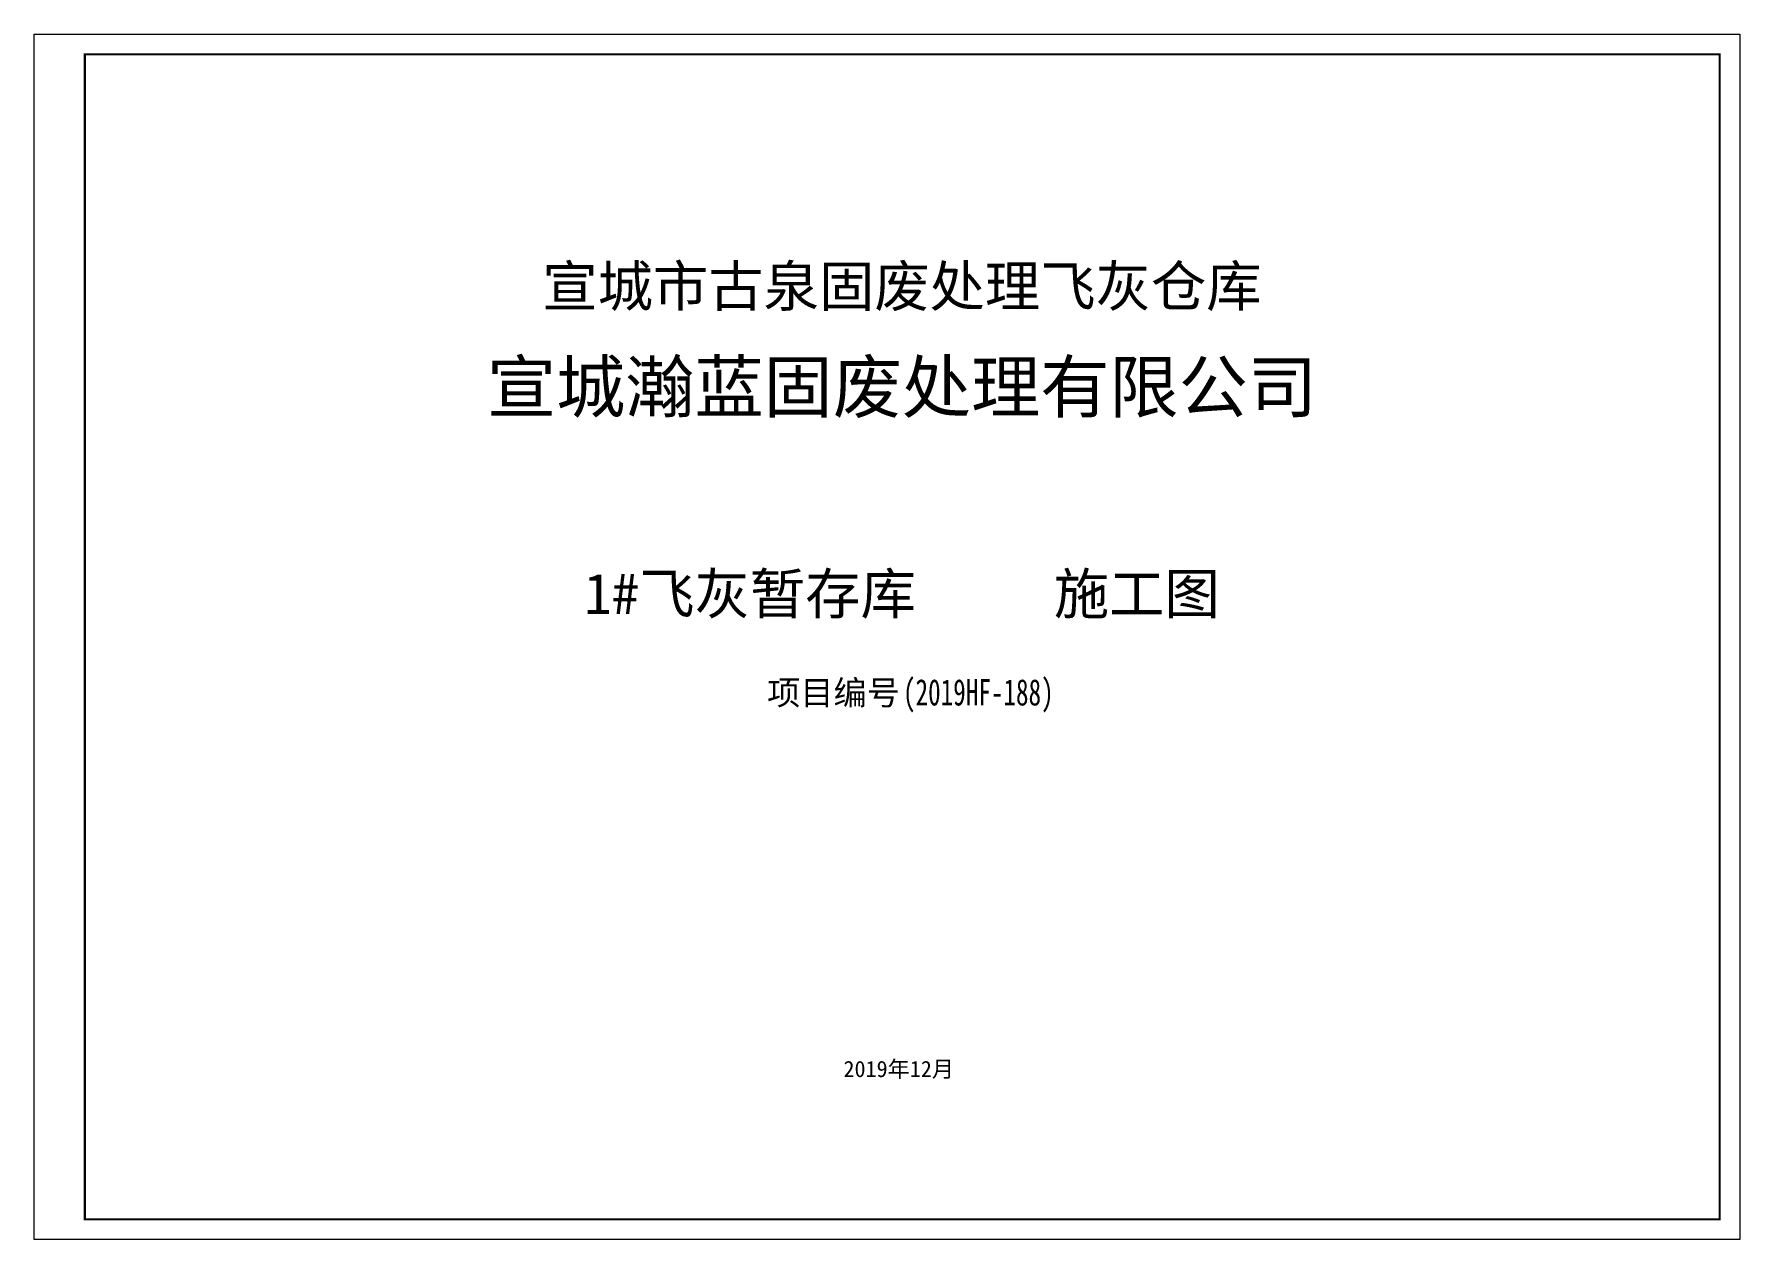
# Model space of a CAD drawing. Header units: inches. Extents: x -3733042 to -3450527, y 579159 to 997713.
# Drawn here: x -3732365 to -3648265, y 938788 to 997713 of the extents above; entities that cross this region are included whole.
import ezdxf
from ezdxf.enums import TextEntityAlignment as Align

# ---------------------------------------------------------------- set-up
doc = ezdxf.new("R2010")
doc.units = ezdxf.units.IN
doc.header["$LTSCALE"] = 1000
doc.header["$MEASUREMENT"] = 0
doc.layers.add('图框', color=155, linetype='Continuous', lineweight=18)
doc.layers.add('图签文字', color=4, linetype='Continuous', lineweight=18)
doc.styles.add('建筑图签-1', font='', dxfattribs={"width": 0.7})
doc.styles.get('建筑图签-1').set_extended_font_data('黑体')

msp = doc.modelspace()

# ---------------------------------------------------------------- linework, layer by layer
at = {"layer": '图框'}
msp.add_lwpolyline([(-3732364.6, 997712.6), (-3648264.6, 997712.6), (-3648264.6, 938312.6), (-3732364.6, 938312.6)], close=True, dxfattribs=at)
msp.add_lwpolyline([(-3649264.6, 939312.6, 100, 100, 0), (-3649264.6, 996712.6, 100, 100, 0), (-3729864.6, 996712.6, 100, 100, 0), (-3729864.6, 939312.6, 100, 100, 0)], format="xyseb", close=True, dxfattribs=at)

# ---------------------------------------------------------------- texts
at = {"layer": '图签文字', "color": 7, "style": '建筑图签-1'}
for s, height, p in [('宣城市古泉固废处理飞灰仓库', 2000, (-3689578.2, 984293.5)), ('宣城瀚蓝固废处理有限公司', 2500, (-3689578.2, 979084.2))]:
    msp.add_text(s, height=height, dxfattribs=at).set_placement(p, align=Align.CENTER)
at = {"layer": '图签文字', "color": 6, "style": '建筑图签-1', "width": 0.7}
msp.add_text('(2019HF-188)', height=1300, dxfattribs=at).set_placement((-3689526.2, 964629.6))
at = {"layer": '图签文字', "color": 6, "style": '建筑图签-1'}
msp.add_text('2019年12月', height=800, dxfattribs=at).set_placement((-3689736.7, 946316.6), align=Align.CENTER)
at = {"layer": '图签文字', "color": 7, "attachment_point": 8, "style": '建筑图签-1'}
for s, insert, char_height, width in [('{\\W1;1#飞灰暂存库     施工图}', (-3689578.2, 968902.3), 2000, 48825.843), ('{\\W1;项目编号 }', (-3692950, 964528.4), 1200, 10253.933)]:
    msp.add_mtext(s, dxfattribs=dict(at, insert=insert, char_height=char_height, width=width))

doc.saveas('drawing.dxf')
